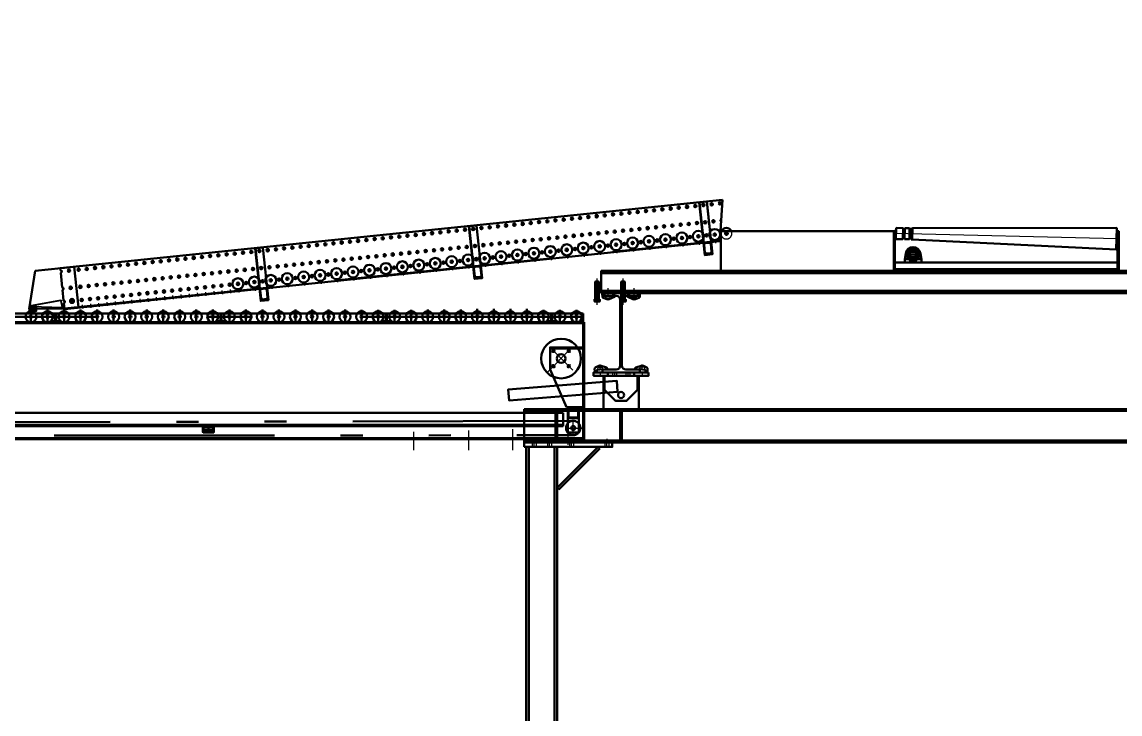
# Model space of a CAD drawing. Header units: millimetres. Extents: x 0 to 118800, y 79635 to 177025.
# Drawn here: x 63771 to 68753, y 83565 to 86704 of the extents above; entities that cross this region are included whole.
import ezdxf

# ---------------------------------------------------------------- set-up
doc = ezdxf.new("R2010")
doc.units = ezdxf.units.MM
doc.header["$LTSCALE"] = 200
for name, pattern in [('AM_DIN_F_W050', [6.25, 4.75, -1.5]), ('AM_DIN_F_W050x2', [3.125, 2.25, -0.875]), ('AM_DIN_G_W050', [13.75, 9.75, -1.5, 1, -1.5]), ('AM_DIN_G_W050x2', [6.875, 4.75, -0.875, 0.375, -0.875]), ('AM_ISO02W050x2', [3.75, 3, -0.75]), ('AM_ISO08W050x2', [9, 6, -0.75, 1.5, -0.75]), ('MITTELLINIE-KURZ', [11, 5, -2.5, 1, -2.5]), ('UMRISS-KURZ', [10.5, 5, -1.5, 0.5, -1.5, 0.5, -1.5])]:
    doc.linetypes.add(name, pattern=pattern)
for name, color, linetype, lineweight in [('AM_0', 7, 'Continuous', 50), ('AM_0N', 7, 'Continuous', 50), ('AM_3', 6, 'AM_DIN_F_W050', 25), ('AM_4N', 3, 'Continuous', 25), ('AM_7', 4, 'AM_DIN_G_W050', 25), ('AM_7N', 4, 'AM_DIN_G_W050', 25)]:
    doc.layers.add(name, color=color, linetype=linetype, lineweight=lineweight)

# ---------------------------------------------------------------- blocks, each defined once
blk = doc.blocks.new('TRA03 se')
at = {"color": 7, "linetype": 'Continuous'}
for p, q in [((5, 0), (5, 570)), ((5, 570), (4728, 570)), ((145, 565), (150, 565)), ((145, 538), (145, 565)), ((150, 565), (150, 538)), ((895, 565), (900, 565)), ((895, 538), (895, 565)), ((900, 565), (900, 538)), ((1645, 565), (1650, 565)), ((1645, 538), (1645, 565)), ((1650, 565), (1650, 538)), ((2395, 565), (2400, 565)), ((2395, 538), (2395, 565)), ((2400, 565), (2400, 538)), ((0, 530), (0, 0)), ((0, 530), (3348.3, 530)), ((5005, 526), (5, 526)), ((142, 535), (130, 535)), ((130, 535), (130, 530)), ((153, 535), (164.7, 535)), ((165, 535), (165, 530)), ((892, 535), (880, 535)), ((880, 535), (880, 530)), ((903, 535), (914.7, 535)), ((915, 535), (915, 530)), ((1630, 535), (1630, 530)), ((1642, 535), (1630, 535)), ((1653, 535), (1664.7, 535)), ((1665, 535), (1665, 530)), ((2392, 535), (2380, 535)), ((2380, 535), (2380, 530)), ((2403, 535), (2414.7, 535)), ((2415, 535), (2415, 530)), ((155, 415.1), (5, 415.1)), ((155, 410.1), (5, 410.1)), ((155, 415.1), (155, 315.1)), ((155, 315.1), (80.1, 145.1)), ((25, 95), (25, 145)), ((25, 145), (75, 145)), ((25, 35), (25, 145)), ((28, 142), (28, 98)), ((28, 142), (72, 142)), ((30, 145), (80, 145)), ((33, 142), (77, 142)), ((72, 142), (72, 98)), ((75, 95), (75, 145)), ((75, 35), (75, 145)), ((95, 119), (95, 59)), ((95, 119), (3585, 119)), ((25, 95), (75, 95)), ((28, 98), (72, 98)), ((95, 65), (3585, 65)), ((95, 59), (3585, 59)), ((1680, 55.8), (1680, 32.2)), ((1683.2, 54.2), (1683.2, 33.8)), ((1725.2, 55.8), (1684.8, 55.8)), ((1726.8, 33.8), (1726.8, 54.2)), ((1730, 32.2), (1730, 55.8)), ((0, 0), (5005, 0)), ((5, 4), (5001, 4)), ((30, 30), (70, 30)), ((65, 0), (65, 4)), ((1683.2, 29), (1726.8, 29)), ((1684.8, 32.2), (1725.2, 32.2)), ((1975, 0), (1975, 4)), ((2035, 0), (2035, 4))]:
    blk.add_line(p, q, dxfattribs=at)
at = {"color": 4, "linetype": 'MITTELLINIE-KURZ'}
for p, q in [((5, 555), (4714.5, 555)), ((35, 585.9), (35, 526)), ((110, 585.9), (110, 526)), ((147.5, 530), (147.5, 565)), ((185, 585.9), (185, 526)), ((260, 590.4), (260, 526)), ((335, 590.4), (335, 526)), ((410, 590.4), (410, 526)), ((485, 590.4), (485, 526)), ((560, 588), (560, 526)), ((635, 588), (635, 526)), ((710, 588), (710, 526)), ((785, 585.9), (785, 526)), ((860, 585.9), (860, 526)), ((897.5, 530), (897.5, 565)), ((935, 585.9), (935, 526)), ((1010, 585.9), (1010, 526)), ((1085, 588.3), (1085, 526)), ((1160, 588.3), (1160, 526)), ((1235, 588.3), (1235, 526)), ((1310, 588.3), (1310, 526)), ((1385, 587.3), (1385, 526)), ((1460, 587.3), (1460, 526)), ((1535, 587.3), (1535, 526)), ((1610, 587.3), (1610, 526)), ((1647.5, 530), (1647.5, 565)), ((1685, 587.3), (1685, 526)), ((1760, 587.5), (1760, 526)), ((1835, 587.5), (1835, 526)), ((1910, 587.5), (1910, 526)), ((1985, 587.5), (1985, 526)), ((2060, 587.5), (2060, 526)), ((2135, 587.5), (2135, 526)), ((2210, 587.5), (2210, 526)), ((2285, 587.5), (2285, 526)), ((2360, 587.5), (2360, 526)), ((2397.5, 530), (2397.5, 565)), ((2435, 587.5), (2435, 526)), ((2510, 588.6), (2510, 526)), ((1705, 29), (1705, 62.2)), ((1733.2, 44), (1676.8, 44))]:
    blk.add_line(p, q, dxfattribs=at)
at = {"color": 2, "linetype": 'UMRISS-KURZ'}
for p, q in [((50, 82.6), (4505, 72)), ((4505, 14), (50, 17.4))]:
    blk.add_line(p, q, dxfattribs=at)
at = {"color": 7, "linetype": 'Continuous'}
for centre, radius in [((35, 555), 25), ((35, 555), 5.5), ((110, 555), 25), ((110, 555), 5.5), ((185, 555), 25), ((185, 555), 5.5), ((260, 555), 25), ((260, 555), 5.5), ((335, 555), 25), ((335, 555), 5.5), ((410, 555), 25), ((410, 555), 5.5), ((485, 555), 25), ((485, 555), 5.5), ((560, 555), 25), ((560, 555), 5.5), ((635, 555), 25), ((635, 555), 5.5), ((710, 555), 25), ((710, 555), 5.5), ((785, 555), 25), ((785, 555), 5.5), ((860, 555), 25), ((860, 555), 5.5), ((935, 555), 25), ((935, 555), 5.5), ((1010, 555), 25), ((1010, 555), 5.5), ((1085, 555), 25), ((1085, 555), 5.5), ((1160, 555), 25), ((1160, 555), 5.5), ((1235, 555), 25), ((1235, 555), 5.5), ((1310, 555), 25), ((1310, 555), 5.5), ((1385, 555), 25), ((1385, 555), 5.5), ((1460, 555), 25), ((1460, 555), 5.5), ((1535, 555), 25), ((1535, 555), 5.5), ((1610, 555), 25), ((1610, 555), 5.5), ((1685, 555), 25), ((1685, 555), 5.5), ((1760, 555), 25), ((1760, 555), 5.5), ((1835, 555), 25), ((1835, 555), 5.5), ((1910, 555), 25), ((1910, 555), 5.5), ((1985, 555), 25), ((1985, 555), 5.5), ((2060, 555), 25), ((2060, 555), 5.5), ((2135, 555), 25), ((2135, 555), 5.5), ((2210, 555), 25), ((2210, 555), 5.5), ((2285, 555), 25), ((2285, 555), 5.5), ((2360, 555), 25), ((2360, 555), 5.5), ((2435, 555), 25), ((2435, 555), 5.5), ((2510, 555), 25), ((2510, 555), 5.5), ((105, 365.1), 20), ((50, 50), 9)]:
    blk.add_circle(centre, radius, dxfattribs=at)
at = {"linetype": 'Continuous'}
blk.add_circle((105, 365.1), 90, dxfattribs=at)
at = {"linetype": 'AM_DIN_G_W050x2'}
for centre in [(70.4, 399.7), (139.6, 399.7), (70.4, 330.4), (139.6, 330.4)]:
    blk.add_circle(centre, 4.5, dxfattribs=at)
at = {"color": 2, "linetype": 'UMRISS-KURZ'}
blk.add_circle((50, 50), 32.6, dxfattribs=at)
at = {"color": 7, "linetype": 'Continuous'}
for centre, radius, start, end in [((142, 538), 3, 270, 0), ((153, 538), 3, 180, 270), ((892, 538), 3, 270, 0), ((903, 538), 3, 180, 270), ((1642, 538), 3, 270, 0), ((1653, 538), 3, 180, 270), ((2392, 538), 3, 270, 0), ((2403, 538), 3, 180, 270), ((1683.2, 55.8), 3.2, 90, 180), ((1684.8, 54.2), 1.6, 90, 180), ((1725.2, 54.2), 1.6, 0, 90), ((1726.8, 55.8), 3.2, 0, 90), ((30, 35), 5, 180, 270), ((70, 35), 5, 270, 0), ((1683.2, 32.2), 3.2, 180, 270), ((1684.8, 33.8), 1.6, 180, 270), ((1725.2, 33.8), 1.6, 270, 0), ((1726.8, 32.2), 3.2, 270, 0)]:
    blk.add_arc(centre, radius, start, end, dxfattribs=at)
at = {"layer": 'AM_0'}
blk.add_line((5, 145.1), (80.1, 145.1), dxfattribs=at)
at = {"layer": 'AM_7', "linetype": 'AM_DIN_G_W050x2'}
for p, q in [((52, 312), (158, 418.1)), ((55.5, 414.6), (171.2, 298.8)), ((70.4, 399.7), (62.9, 407.1)), ((70.4, 399.7), (62.9, 392.3)), ((70.4, 399.7), (77.8, 407.1)), ((70.4, 399.7), (77.8, 392.3)), ((139.6, 399.7), (132.2, 407.1)), ((139.6, 399.7), (132.2, 392.3)), ((139.6, 399.7), (147.1, 407.1)), ((139.6, 399.7), (147.1, 392.3)), ((70.4, 330.4), (62.9, 337.8)), ((70.4, 330.4), (62.9, 323)), ((70.4, 330.4), (77.8, 337.8)), ((70.4, 330.4), (77.8, 323)), ((139.6, 330.4), (132.2, 337.8)), ((139.6, 330.4), (132.2, 323)), ((139.6, 330.4), (147.1, 337.8)), ((139.6, 330.4), (147.1, 323))]:
    blk.add_line(p, q, dxfattribs=at)
at = {"layer": 'AM_7', "linetype": 'AM_ISO08W050x2'}
for p, q in [((85, 50), (11.5, 50)), ((50, 17.4), (50, 82.6)), ((75, 18.9), (75, -26.9)), ((325, 44.4), (325, -50.1)), ((525, 39.5), (525, -50.1)), ((775, 32.3), (775, -50.1))]:
    blk.add_line(p, q, dxfattribs=at)
blk = doc.blocks.new('*U367')
at = {"layer": 'AM_0N'}
for p, q in [((66404.3, 85474.6), (66574.3, 85474.6)), ((66404.3, 85461.9), (66404.3, 85474.6)), ((66467.3, 85461.9), (66404.3, 85461.9)), ((66485.3, 85145.3), (66485.3, 85443.9)), ((66493.3, 85443.9), (66493.3, 85145.3)), ((66574.3, 85461.9), (66511.3, 85461.9)), ((66574.3, 85474.6), (66574.3, 85461.9)), ((66404.3, 85127.3), (66467.3, 85127.3)), ((66404.3, 85114.6), (66404.3, 85127.3)), ((66404.3, 85114.6), (66574.3, 85114.6)), ((66511.3, 85127.3), (66574.3, 85127.3)), ((66574.3, 85127.3), (66574.3, 85114.6))]:
    blk.add_line(p, q, dxfattribs=at)
for centre, start, end in [((66467.3, 85443.9), 0, 90), ((66511.3, 85443.9), 90, 180), ((66467.3, 85145.3), 270, 0), ((66511.3, 85145.3), 180, 270)]:
    blk.add_arc(centre, 18, start, end, dxfattribs=at)
blk = doc.blocks.new('mth klemme m16 sa')
at = {"layer": 'AM_0'}
for p, q in [((-5, 6.2), (-29, -2.3)), ((6.1, 5.7), (22, -1.4)), ((-26.7, -10.9), (-12.8, -8.6)), ((13.4, -12), (-11.3, -8.6)), ((17.1, -19.8), (15.9, -14.4)), ((25, -19), (25, -6))]:
    blk.add_line(p, q, dxfattribs=at)
for centre, radius, start, end in [((0, -8), 15, 65.8746, 109.2891), ((-27.5, -6.5), 4.5, 109.2891, 279.6247), ((-12, -13), 4.5, 80.672, 99.6247), ((13, -15), 3, 11.9335, 82), ((21, -19), 4, 191.9335, 0), ((20, -6), 5, 0, 65.8746)]:
    blk.add_arc(centre, radius, start, end, dxfattribs=at)
at = {"layer": 'AM_3', "linetype": 'AM_ISO02W050x2'}
for p, q in [((-9, 0), (-11, -8.6)), ((-9, 4.7), (-9, 0)), ((9, 0), (-9, 0)), ((9, 4.4), (9, 0)), ((9, 0), (13, -12))]:
    blk.add_line(p, q, dxfattribs=at)
at = {"layer": 'AM_7', "linetype": 'AM_DIN_G_W050x2'}
blk.add_line((0, -13.9), (0, 12), dxfattribs=at)
blk = doc.blocks.new('Halter TRF  schw Seite sonder')
at = {"layer": 'AM_0'}
for points in [[(-75, 10.9), (75, 10.9), (75, 75.5), (25, 125.5), (-25, 125.5), (-75, 75.5)], [(-125, -4.1), (125, -4.1), (125, 10.9), (-125, 10.9)]]:
    blk.add_lwpolyline(points, close=True, dxfattribs=at)
blk.add_circle((0, 98.5), 14, dxfattribs=at)
at = {"layer": 'AM_7', "linetype": 'AM_DIN_G_W050x2'}
for p, q in [((-94.9, -7.1), (-94.9, 13.9)), ((94.9, -7.1), (94.9, 13.9))]:
    blk.add_line(p, q, dxfattribs=at)
blk = doc.blocks.new('Fischgrätprofil 2175 VA')
at = {"layer": 'AM_0'}
for p, q in [((24.3, 186), (3044.2, 186)), ((24.3, 186), (55.2, 0)), ((3044.2, 186), (3044.2, 176.5)), ((3044.2, 165.5), (3044.2, 98.5)), ((3044.2, 87.5), (3044.2, 38.5)), ((55.2, 0), (3044.2, 0)), ((3044.2, 27.5), (3044.2, 0))]:
    blk.add_line(p, q, dxfattribs=at)
for centre in [(37.5, 171), (75, 171), (112.5, 171), (150, 171), (187.5, 171), (225, 171), (262.5, 171), (300, 171), (337.5, 171), (375, 171), (412.5, 171), (450, 171), (487.5, 171), (525, 171), (562.5, 171), (600, 171), (637.5, 171), (675, 171), (712.5, 171), (750, 171), (787.5, 171), (825, 171), (862.5, 171), (900, 171), (937.5, 171), (975, 171), (1012.5, 171), (1050, 171), (1087.5, 171), (1125, 171), (1162.5, 171), (1200, 171), (1237.5, 171), (1275, 171), (1312.5, 171), (1350, 171), (1387.5, 171), (1425, 171), (1462.5, 171), (1500, 171), (1537.5, 171), (1575, 171), (1612.5, 171), (1650, 171), (1687.5, 171), (1725, 171), (1762.5, 171), (1800, 171), (1837.5, 171), (1875, 171), (1912.5, 171), (1950, 171), (1987.5, 171), (2025, 171), (2062.5, 171), (2100, 171), (2137.5, 171), (2175, 171), (2212.5, 171), (2250, 171), (2287.5, 171), (2325, 171), (2362.5, 171), (2400, 171), (2437.5, 171), (2475, 171), (2512.5, 171), (2550, 171), (2587.5, 171), (2625, 171), (2662.5, 171), (2700, 171), (2737.5, 171), (2775, 171), (2812.5, 171), (2850, 171), (2887.5, 171), (2925, 171), (2962.5, 171), (3006.7, 171), (75, 93), (112.5, 93), (150, 93), (187.5, 93), (225, 93), (262.5, 93), (300, 93), (337.5, 93), (375, 93), (412.5, 93), (450, 93), (487.5, 93), (525, 93), (562.5, 93), (600, 93), (637.5, 93), (675, 93), (712.5, 93), (750, 93), (787.5, 93), (825, 93), (862.5, 93), (900, 93), (937.5, 93), (975, 93), (1012.5, 93), (1050, 93), (1087.5, 93), (1125, 93), (1162.5, 93), (1200, 93), (1237.5, 93), (1275, 93), (1312.5, 93), (1350, 93), (1387.5, 93), (1425, 93), (1462.5, 93), (1500, 93), (1537.5, 93), (1575, 93), (1612.5, 93), (1650, 93), (1687.5, 93), (1725, 93), (1762.5, 93), (1800, 93), (1837.5, 93), (1875, 93), (1912.5, 93), (1950, 93), (1987.5, 93), (2025, 93), (2062.5, 93), (2100, 93), (2137.5, 93), (2175, 93), (2212.5, 93), (2250, 93), (2287.5, 93), (2325, 93), (2362.5, 93), (2400, 93), (2437.5, 93), (2475, 93), (2512.5, 93), (2550, 93), (2587.5, 93), (2625, 93), (2662.5, 93), (2700, 93), (2737.5, 93), (2775, 93), (2812.5, 93), (2850, 93), (2887.5, 93), (2925, 93), (2962.5, 93), (3006.7, 93), (75, 33), (112.5, 33), (150, 33), (187.5, 33), (225, 33), (262.5, 33), (300, 33), (337.5, 33), (375, 33), (412.5, 33), (450, 33), (487.5, 33), (525, 33), (562.5, 33), (600, 33), (637.5, 33), (675, 33), (712.5, 33), (750, 33), (787.5, 33), (825, 33), (862.5, 33), (900, 33), (937.5, 33), (975, 33), (1012.5, 33), (1050, 33), (1087.5, 33), (1125, 33), (1162.5, 33), (1200, 33), (1237.5, 33), (1275, 33), (1312.5, 33), (1350, 33), (1387.5, 33), (1425, 33), (1462.5, 33), (1500, 33), (1537.5, 33), (1575, 33), (1612.5, 33), (1650, 33), (1687.5, 33), (1725, 33), (1762.5, 33), (1800, 33), (1837.5, 33), (1875, 33), (1912.5, 33), (1950, 33), (1987.5, 33), (2025, 33), (2062.5, 33), (2100, 33), (2137.5, 33), (2175, 33), (2212.5, 33), (2250, 33), (2287.5, 33), (2325, 33), (2362.5, 33), (2400, 33), (2437.5, 33), (2475, 33), (2512.5, 33), (2550, 33), (2587.5, 33), (2625, 33), (2662.5, 33), (2700, 33), (2737.5, 33), (2775, 33), (2812.5, 33), (2850, 33), (2887.5, 33), (2925, 33), (2962.5, 33), (3006.7, 33)]:
    blk.add_circle(centre, 5.5, dxfattribs=at)
for centre, start, end in [((3044.2, 171), 90, 270), ((37.5, 93), 303.1448, 75.706), ((3044.2, 93), 90, 270), ((3044.2, 33), 90, 270)]:
    blk.add_arc(centre, 5.5, start, end, dxfattribs=at)
at = {"layer": 'AM_3'}
blk.add_line((3044.2, 5), (54.4, 5), dxfattribs=at)
at = {"layer": 'AM_7', "linetype": 'AM_ISO08W050x2'}
for p, q in [((43.6, 171), (31.4, 171)), ((37.5, 177), (37.5, 164.9)), ((81.1, 171), (68.9, 171)), ((75, 177), (75, 164.9)), ((118.6, 171), (106.4, 171)), ((112.5, 177), (112.5, 164.9)), ((156.1, 171), (143.9, 171)), ((150, 177), (150, 164.9)), ((193.6, 171), (181.4, 171)), ((187.5, 177), (187.5, 164.9)), ((231.1, 171), (218.9, 171)), ((225, 177), (225, 164.9)), ((268.6, 171), (256.4, 171)), ((262.5, 177), (262.5, 164.9)), ((306.1, 171), (293.9, 171)), ((300, 177), (300, 164.9)), ((343.6, 171), (331.4, 171)), ((337.5, 177), (337.5, 164.9)), ((381.1, 171), (368.9, 171)), ((375, 177), (375, 164.9)), ((418.6, 171), (406.4, 171)), ((412.5, 177), (412.5, 164.9)), ((456.1, 171), (443.9, 171)), ((450, 177), (450, 164.9)), ((493.6, 171), (481.4, 171)), ((487.5, 177), (487.5, 164.9)), ((531.1, 171), (518.9, 171)), ((525, 177), (525, 164.9)), ((568.6, 171), (556.4, 171)), ((562.5, 177), (562.5, 164.9)), ((606.1, 171), (593.9, 171)), ((600, 177), (600, 164.9)), ((643.6, 171), (631.4, 171)), ((637.5, 177), (637.5, 164.9)), ((681.1, 171), (668.9, 171)), ((675, 177), (675, 164.9)), ((718.6, 171), (706.4, 171)), ((712.5, 177), (712.5, 164.9)), ((756.1, 171), (743.9, 171)), ((750, 177), (750, 164.9)), ((793.6, 171), (781.4, 171)), ((787.5, 177), (787.5, 164.9)), ((831.1, 171), (818.9, 171)), ((825, 177), (825, 164.9)), ((868.6, 171), (856.4, 171)), ((862.5, 177), (862.5, 164.9)), ((906.1, 171), (893.9, 171)), ((900, 177), (900, 164.9)), ((943.6, 171), (931.4, 171)), ((937.5, 177), (937.5, 164.9)), ((981.1, 171), (968.9, 171)), ((975, 177), (975, 164.9)), ((1018.6, 171), (1006.4, 171)), ((1012.5, 177), (1012.5, 164.9)), ((1056.1, 171), (1043.9, 171)), ((1050, 177), (1050, 164.9)), ((1093.6, 171), (1081.4, 171)), ((1087.5, 177), (1087.5, 164.9)), ((1131.1, 171), (1118.9, 171)), ((1125, 177), (1125, 164.9)), ((1168.6, 171), (1156.4, 171)), ((1162.5, 177), (1162.5, 164.9)), ((1206.1, 171), (1193.9, 171)), ((1200, 177), (1200, 164.9)), ((1243.6, 171), (1231.4, 171)), ((1237.5, 177), (1237.5, 164.9)), ((1281.1, 171), (1268.9, 171)), ((1275, 177), (1275, 164.9)), ((1318.6, 171), (1306.4, 171)), ((1312.5, 177), (1312.5, 164.9)), ((1356.1, 171), (1343.9, 171)), ((1350, 177), (1350, 164.9)), ((1393.6, 171), (1381.4, 171)), ((1387.5, 177), (1387.5, 164.9)), ((1431.1, 171), (1418.9, 171)), ((1425, 177), (1425, 164.9)), ((1468.6, 171), (1456.4, 171)), ((1462.5, 177), (1462.5, 164.9)), ((1506.1, 171), (1493.9, 171)), ((1500, 177), (1500, 164.9)), ((1543.6, 171), (1531.4, 171)), ((1537.5, 177), (1537.5, 164.9)), ((1581.1, 171), (1568.9, 171)), ((1575, 177), (1575, 164.9)), ((1618.6, 171), (1606.4, 171)), ((1612.5, 177), (1612.5, 164.9)), ((1656.1, 171), (1643.9, 171)), ((1650, 177), (1650, 164.9)), ((1693.6, 171), (1681.4, 171)), ((1687.5, 177), (1687.5, 164.9)), ((1731.1, 171), (1718.9, 171)), ((1725, 177), (1725, 164.9)), ((1768.6, 171), (1756.4, 171)), ((1762.5, 177), (1762.5, 164.9)), ((1806.1, 171), (1793.9, 171)), ((1800, 177), (1800, 164.9)), ((1843.6, 171), (1831.4, 171)), ((1837.5, 177), (1837.5, 164.9)), ((1881.1, 171), (1868.9, 171)), ((1875, 177), (1875, 164.9)), ((1918.6, 171), (1906.4, 171)), ((1912.5, 177), (1912.5, 164.9)), ((1956.1, 171), (1943.9, 171)), ((1950, 177), (1950, 164.9)), ((1993.6, 171), (1981.4, 171)), ((1987.5, 177), (1987.5, 164.9)), ((2031.1, 171), (2018.9, 171)), ((2025, 177), (2025, 164.9)), ((2068.6, 171), (2056.4, 171)), ((2062.5, 177), (2062.5, 164.9)), ((2106.1, 171), (2093.9, 171)), ((2100, 177), (2100, 164.9)), ((2143.6, 171), (2131.4, 171)), ((2137.5, 177), (2137.5, 164.9)), ((2181.1, 171), (2168.9, 171)), ((2175, 177), (2175, 164.9)), ((2218.6, 171), (2206.4, 171)), ((2212.5, 177), (2212.5, 164.9)), ((2256.1, 171), (2243.9, 171)), ((2250, 177), (2250, 164.9)), ((2293.6, 171), (2281.4, 171)), ((2287.5, 177), (2287.5, 164.9)), ((2331.1, 171), (2318.9, 171)), ((2325, 177), (2325, 164.9)), ((2368.6, 171), (2356.4, 171)), ((2362.5, 177), (2362.5, 164.9)), ((2406.1, 171), (2393.9, 171)), ((2400, 177), (2400, 164.9)), ((2443.6, 171), (2431.4, 171)), ((2437.5, 177), (2437.5, 164.9)), ((2481.1, 171), (2468.9, 171)), ((2475, 177), (2475, 164.9)), ((2518.6, 171), (2506.4, 171)), ((2512.5, 177), (2512.5, 164.9)), ((2556.1, 171), (2543.9, 171)), ((2550, 177), (2550, 164.9)), ((2593.6, 171), (2581.4, 171)), ((2587.5, 177), (2587.5, 164.9)), ((2631.1, 171), (2618.9, 171)), ((2625, 177), (2625, 164.9)), ((2668.6, 171), (2656.4, 171)), ((2662.5, 177), (2662.5, 164.9)), ((2706.1, 171), (2693.9, 171)), ((2700, 177), (2700, 164.9)), ((2743.6, 171), (2731.4, 171)), ((2737.5, 177), (2737.5, 164.9)), ((2781.1, 171), (2768.9, 171)), ((2775, 177), (2775, 164.9)), ((2818.6, 171), (2806.4, 171)), ((2812.5, 177), (2812.5, 164.9)), ((2856.1, 171), (2843.9, 171)), ((2850, 177), (2850, 164.9)), ((2893.6, 171), (2881.4, 171)), ((2887.5, 177), (2887.5, 164.9)), ((2931.1, 171), (2918.9, 171)), ((2925, 177), (2925, 164.9)), ((2968.6, 171), (2956.4, 171)), ((2962.5, 177), (2962.5, 164.9)), ((3012.7, 171), (3000.6, 171)), ((3006.7, 177), (3006.7, 164.9)), ((3044.2, 171), (3038.1, 171)), ((3044.2, 177), (3044.2, 164.9)), ((43.6, 93), (39.7, 93)), ((81.1, 93), (68.9, 93)), ((75, 99), (75, 86.9)), ((118.6, 93), (106.4, 93)), ((112.5, 99), (112.5, 86.9)), ((156.1, 93), (143.9, 93)), ((150, 99), (150, 86.9)), ((193.6, 93), (181.4, 93)), ((187.5, 99), (187.5, 86.9)), ((231.1, 93), (218.9, 93)), ((225, 99), (225, 86.9)), ((268.6, 93), (256.4, 93)), ((262.5, 99), (262.5, 86.9)), ((306.1, 93), (293.9, 93)), ((300, 99), (300, 86.9)), ((343.6, 93), (331.4, 93)), ((337.5, 99), (337.5, 86.9)), ((381.1, 93), (368.9, 93)), ((375, 99), (375, 86.9)), ((418.6, 93), (406.4, 93)), ((412.5, 99), (412.5, 86.9)), ((456.1, 93), (443.9, 93)), ((450, 99), (450, 86.9)), ((493.6, 93), (481.4, 93)), ((487.5, 99), (487.5, 86.9)), ((531.1, 93), (518.9, 93)), ((525, 99), (525, 86.9)), ((568.6, 93), (556.4, 93)), ((562.5, 99), (562.5, 86.9)), ((606.1, 93), (593.9, 93)), ((600, 99), (600, 86.9)), ((643.6, 93), (631.4, 93)), ((637.5, 99), (637.5, 86.9)), ((681.1, 93), (668.9, 93)), ((675, 99), (675, 86.9)), ((718.6, 93), (706.4, 93)), ((712.5, 99), (712.5, 86.9)), ((756.1, 93), (743.9, 93)), ((750, 99), (750, 86.9)), ((793.6, 93), (781.4, 93)), ((787.5, 99), (787.5, 86.9)), ((831.1, 93), (818.9, 93)), ((825, 99), (825, 86.9)), ((868.6, 93), (856.4, 93)), ((862.5, 99), (862.5, 86.9)), ((906.1, 93), (893.9, 93)), ((900, 99), (900, 86.9)), ((943.6, 93), (931.4, 93)), ((937.5, 99), (937.5, 86.9)), ((981.1, 93), (968.9, 93)), ((975, 99), (975, 86.9)), ((1018.6, 93), (1006.4, 93)), ((1012.5, 99), (1012.5, 86.9)), ((1056.1, 93), (1043.9, 93)), ((1050, 99), (1050, 86.9)), ((1093.6, 93), (1081.4, 93)), ((1087.5, 99), (1087.5, 86.9)), ((1131.1, 93), (1118.9, 93)), ((1125, 99), (1125, 86.9)), ((1168.6, 93), (1156.4, 93)), ((1162.5, 99), (1162.5, 86.9)), ((1206.1, 93), (1193.9, 93)), ((1200, 99), (1200, 86.9)), ((1243.6, 93), (1231.4, 93)), ((1237.5, 99), (1237.5, 86.9)), ((1281.1, 93), (1268.9, 93)), ((1275, 99), (1275, 86.9)), ((1318.6, 93), (1306.4, 93)), ((1312.5, 99), (1312.5, 86.9)), ((1356.1, 93), (1343.9, 93)), ((1350, 99), (1350, 86.9)), ((1393.6, 93), (1381.4, 93)), ((1387.5, 99), (1387.5, 86.9)), ((1431.1, 93), (1418.9, 93)), ((1425, 99), (1425, 86.9)), ((1468.6, 93), (1456.4, 93)), ((1462.5, 99), (1462.5, 86.9)), ((1506.1, 93), (1493.9, 93)), ((1500, 99), (1500, 86.9)), ((1543.6, 93), (1531.4, 93)), ((1537.5, 99), (1537.5, 86.9)), ((1581.1, 93), (1568.9, 93)), ((1575, 99), (1575, 86.9)), ((1618.6, 93), (1606.4, 93)), ((1612.5, 99), (1612.5, 86.9)), ((1656.1, 93), (1643.9, 93)), ((1650, 99), (1650, 86.9)), ((1693.6, 93), (1681.4, 93)), ((1687.5, 99), (1687.5, 86.9)), ((1731.1, 93), (1718.9, 93)), ((1725, 99), (1725, 86.9)), ((1768.6, 93), (1756.4, 93)), ((1762.5, 99), (1762.5, 86.9)), ((1806.1, 93), (1793.9, 93)), ((1800, 99), (1800, 86.9)), ((1843.6, 93), (1831.4, 93)), ((1837.5, 99), (1837.5, 86.9)), ((1881.1, 93), (1868.9, 93)), ((1875, 99), (1875, 86.9)), ((1918.6, 93), (1906.4, 93)), ((1912.5, 99), (1912.5, 86.9)), ((1956.1, 93), (1943.9, 93)), ((1950, 99), (1950, 86.9)), ((1993.6, 93), (1981.4, 93)), ((1987.5, 99), (1987.5, 86.9)), ((2031.1, 93), (2018.9, 93)), ((2025, 99), (2025, 86.9)), ((2068.6, 93), (2056.4, 93)), ((2062.5, 99), (2062.5, 86.9)), ((2106.1, 93), (2093.9, 93)), ((2100, 99), (2100, 86.9)), ((2143.6, 93), (2131.4, 93)), ((2137.5, 99), (2137.5, 86.9)), ((2181.1, 93), (2168.9, 93)), ((2175, 99), (2175, 86.9)), ((2218.6, 93), (2206.4, 93)), ((2212.5, 99), (2212.5, 86.9)), ((2256.1, 93), (2243.9, 93)), ((2250, 99), (2250, 86.9)), ((2293.6, 93), (2281.4, 93)), ((2287.5, 99), (2287.5, 86.9)), ((2331.1, 93), (2318.9, 93)), ((2325, 99), (2325, 86.9)), ((2368.6, 93), (2356.4, 93)), ((2362.5, 99), (2362.5, 86.9)), ((2406.1, 93), (2393.9, 93)), ((2400, 99), (2400, 86.9)), ((2443.6, 93), (2431.4, 93)), ((2437.5, 99), (2437.5, 86.9)), ((2481.1, 93), (2468.9, 93)), ((2475, 99), (2475, 86.9)), ((2518.6, 93), (2506.4, 93)), ((2512.5, 99), (2512.5, 86.9)), ((2556.1, 93), (2543.9, 93)), ((2550, 99), (2550, 86.9)), ((2593.6, 93), (2581.4, 93)), ((2587.5, 99), (2587.5, 86.9)), ((2631.1, 93), (2618.9, 93)), ((2625, 99), (2625, 86.9)), ((2668.6, 93), (2656.4, 93)), ((2662.5, 99), (2662.5, 86.9)), ((2706.1, 93), (2693.9, 93)), ((2700, 99), (2700, 86.9)), ((2743.6, 93), (2731.4, 93)), ((2737.5, 99), (2737.5, 86.9)), ((2781.1, 93), (2768.9, 93)), ((2775, 99), (2775, 86.9)), ((2818.6, 93), (2806.4, 93)), ((2812.5, 99), (2812.5, 86.9)), ((2856.1, 93), (2843.9, 93)), ((2850, 99), (2850, 86.9)), ((2893.6, 93), (2881.4, 93)), ((2887.5, 99), (2887.5, 86.9)), ((2931.1, 93), (2918.9, 93)), ((2925, 99), (2925, 86.9)), ((2968.6, 93), (2956.4, 93)), ((2962.5, 99), (2962.5, 86.9)), ((3012.7, 93), (3000.6, 93)), ((3006.7, 99), (3006.7, 86.9)), ((3044.2, 93), (3038.1, 93)), ((3044.2, 99), (3044.2, 86.9)), ((81.1, 33), (68.9, 33)), ((75, 39), (75, 26.9)), ((75, 11), (75, -6)), ((118.6, 33), (106.4, 33)), ((112.5, 39), (112.5, 26.9)), ((156.1, 33), (143.9, 33)), ((150, 39), (150, 26.9)), ((150, 11), (150, -6)), ((193.6, 33), (181.4, 33)), ((187.5, 39), (187.5, 26.9)), ((231.1, 33), (218.9, 33)), ((225, 39), (225, 26.9)), ((225, 11), (225, -6)), ((268.6, 33), (256.4, 33)), ((262.5, 39), (262.5, 26.9)), ((306.1, 33), (293.9, 33)), ((300, 39), (300, 26.9)), ((300, 11), (300, -6)), ((343.6, 33), (331.4, 33)), ((337.5, 39), (337.5, 26.9)), ((381.1, 33), (368.9, 33)), ((375, 39), (375, 26.9)), ((375, 11), (375, -6)), ((418.6, 33), (406.4, 33)), ((412.5, 39), (412.5, 26.9)), ((456.1, 33), (443.9, 33)), ((450, 39), (450, 26.9)), ((450, 11), (450, -6)), ((493.6, 33), (481.4, 33)), ((487.5, 39), (487.5, 26.9)), ((531.1, 33), (518.9, 33)), ((525, 39), (525, 26.9)), ((525, 11), (525, -6)), ((568.6, 33), (556.4, 33)), ((562.5, 39), (562.5, 26.9)), ((606.1, 33), (593.9, 33)), ((600, 39), (600, 26.9)), ((600, 11), (600, -6)), ((643.6, 33), (631.4, 33)), ((637.5, 39), (637.5, 26.9)), ((681.1, 33), (668.9, 33)), ((675, 39), (675, 26.9)), ((675, 11), (675, -6)), ((718.6, 33), (706.4, 33)), ((712.5, 39), (712.5, 26.9)), ((756.1, 33), (743.9, 33)), ((750, 39), (750, 26.9)), ((750, 11), (750, -6)), ((793.6, 33), (781.4, 33)), ((787.5, 39), (787.5, 26.9)), ((831.1, 33), (818.9, 33)), ((825, 39), (825, 26.9)), ((825, 11), (825, -6)), ((868.6, 33), (856.4, 33)), ((862.5, 39), (862.5, 26.9)), ((906.1, 33), (893.9, 33)), ((900, 39), (900, 26.9)), ((900, 11), (900, -6)), ((943.6, 33), (931.4, 33)), ((937.5, 39), (937.5, 26.9)), ((981.1, 33), (968.9, 33)), ((975, 39), (975, 26.9)), ((975, 11), (975, -6)), ((1018.6, 33), (1006.4, 33)), ((1012.5, 39), (1012.5, 26.9)), ((1056.1, 33), (1043.9, 33)), ((1050, 39), (1050, 26.9)), ((1050, 11), (1050, -6)), ((1093.6, 33), (1081.4, 33)), ((1087.5, 39), (1087.5, 26.9)), ((1131.1, 33), (1118.9, 33)), ((1125, 39), (1125, 26.9)), ((1125, 11), (1125, -6)), ((1168.6, 33), (1156.4, 33)), ((1162.5, 39), (1162.5, 26.9)), ((1206.1, 33), (1193.9, 33)), ((1200, 39), (1200, 26.9)), ((1200, 11), (1200, -6)), ((1243.6, 33), (1231.4, 33)), ((1237.5, 39), (1237.5, 26.9)), ((1281.1, 33), (1268.9, 33)), ((1275, 39), (1275, 26.9)), ((1275, 11), (1275, -6)), ((1318.6, 33), (1306.4, 33)), ((1312.5, 39), (1312.5, 26.9)), ((1356.1, 33), (1343.9, 33)), ((1350, 39), (1350, 26.9)), ((1350, 11), (1350, -6)), ((1393.6, 33), (1381.4, 33)), ((1387.5, 39), (1387.5, 26.9)), ((1431.1, 33), (1418.9, 33)), ((1425, 39), (1425, 26.9)), ((1425, 11), (1425, -6)), ((1468.6, 33), (1456.4, 33)), ((1462.5, 39), (1462.5, 26.9)), ((1506.1, 33), (1493.9, 33)), ((1500, 39), (1500, 26.9)), ((1500, 11), (1500, -6)), ((1543.6, 33), (1531.4, 33)), ((1537.5, 39), (1537.5, 26.9)), ((1581.1, 33), (1568.9, 33)), ((1575, 39), (1575, 26.9)), ((1575, 11), (1575, -6)), ((1618.6, 33), (1606.4, 33)), ((1612.5, 39), (1612.5, 26.9)), ((1656.1, 33), (1643.9, 33)), ((1650, 39), (1650, 26.9)), ((1650, 11), (1650, -6)), ((1693.6, 33), (1681.4, 33)), ((1687.5, 39), (1687.5, 26.9)), ((1731.1, 33), (1718.9, 33)), ((1725, 39), (1725, 26.9)), ((1725, 11), (1725, -6)), ((1768.6, 33), (1756.4, 33)), ((1762.5, 39), (1762.5, 26.9)), ((1806.1, 33), (1793.9, 33)), ((1800, 39), (1800, 26.9)), ((1800, 11), (1800, -6)), ((1843.6, 33), (1831.4, 33)), ((1837.5, 39), (1837.5, 26.9)), ((1881.1, 33), (1868.9, 33)), ((1875, 39), (1875, 26.9)), ((1875, 11), (1875, -6)), ((1918.6, 33), (1906.4, 33)), ((1912.5, 39), (1912.5, 26.9)), ((1956.1, 33), (1943.9, 33)), ((1950, 39), (1950, 26.9)), ((1950, 11), (1950, -6)), ((1993.6, 33), (1981.4, 33)), ((1987.5, 39), (1987.5, 26.9)), ((2031.1, 33), (2018.9, 33)), ((2025, 39), (2025, 26.9)), ((2025, 11), (2025, -6)), ((2068.6, 33), (2056.4, 33)), ((2062.5, 39), (2062.5, 26.9)), ((2106.1, 33), (2093.9, 33)), ((2100, 39), (2100, 26.9)), ((2100, 11), (2100, -6)), ((2143.6, 33), (2131.4, 33)), ((2137.5, 39), (2137.5, 26.9)), ((2181.1, 33), (2168.9, 33)), ((2175, 39), (2175, 26.9)), ((2175, 11), (2175, -6)), ((2218.6, 33), (2206.4, 33)), ((2212.5, 39), (2212.5, 26.9)), ((2256.1, 33), (2243.9, 33)), ((2250, 39), (2250, 26.9)), ((2250, 11), (2250, -6)), ((2293.6, 33), (2281.4, 33)), ((2287.5, 39), (2287.5, 26.9)), ((2287.5, 11), (2287.5, -6)), ((2331.1, 33), (2318.9, 33)), ((2325, 39), (2325, 26.9)), ((2325, 11), (2325, -6)), ((2368.6, 33), (2356.4, 33)), ((2362.5, 39), (2362.5, 26.9)), ((2362.5, 11), (2362.5, -6)), ((2406.1, 33), (2393.9, 33)), ((2400, 39), (2400, 26.9)), ((2400, 11), (2400, -6)), ((2443.6, 33), (2431.4, 33)), ((2437.5, 39), (2437.5, 26.9)), ((2437.5, 11), (2437.5, -6)), ((2481.1, 33), (2468.9, 33)), ((2475, 39), (2475, 26.9)), ((2475, 11), (2475, -6)), ((2518.6, 33), (2506.4, 33)), ((2512.5, 39), (2512.5, 26.9)), ((2512.5, 11), (2512.5, -6)), ((2556.1, 33), (2543.9, 33)), ((2550, 39), (2550, 26.9)), ((2550, 11), (2550, -6)), ((2593.6, 33), (2581.4, 33)), ((2587.5, 39), (2587.5, 26.9)), ((2587.5, 11), (2587.5, -6)), ((2631.1, 33), (2618.9, 33)), ((2625, 39), (2625, 26.9)), ((2625, 11), (2625, -6)), ((2668.6, 33), (2656.4, 33)), ((2662.5, 39), (2662.5, 26.9)), ((2662.5, 11), (2662.5, -6)), ((2706.1, 33), (2693.9, 33)), ((2700, 39), (2700, 26.9)), ((2700, 11), (2700, -6)), ((2743.6, 33), (2731.4, 33)), ((2737.5, 39), (2737.5, 26.9)), ((2737.5, 11), (2737.5, -6)), ((2781.1, 33), (2768.9, 33)), ((2775, 39), (2775, 26.9)), ((2775, 11), (2775, -6)), ((2818.6, 33), (2806.4, 33)), ((2812.5, 39), (2812.5, 26.9)), ((2812.5, 11), (2812.5, -6)), ((2856.1, 33), (2843.9, 33)), ((2850, 39), (2850, 26.9)), ((2850, 11), (2850, -6)), ((2893.6, 33), (2881.4, 33)), ((2887.5, 39), (2887.5, 26.9)), ((2887.5, 11), (2887.5, -6)), ((2931.1, 33), (2918.9, 33)), ((2925, 39), (2925, 26.9)), ((2925, 11), (2925, -6)), ((2968.6, 33), (2956.4, 33)), ((2962.5, 39), (2962.5, 26.9)), ((2962.5, 11), (2962.5, -6)), ((3012.7, 33), (3000.6, 33)), ((3006.7, 39), (3006.7, 26.9)), ((3044.2, 33), (3038.1, 33)), ((3044.2, 39), (3044.2, 26.9)), ((3044.2, 11), (3044.2, -6))]:
    blk.add_line(p, q, dxfattribs=at)
blk = doc.blocks.new('Blechauslauf seite')
at = {"layer": 'AM_0'}
for points in [[(-23.7, -18.4), (146.3, -87.5), (169.7, -30.9), (215.8, 124.6), (43.3, 146.6)], [(205.9, 125.9), (225.1, 120.2), (216.6, 91.4), (197.4, 97.1)]]:
    blk.add_lwpolyline(points, close=True, dxfattribs=at)
for centre, radius in [((0, 0), 5.5), ((72.3, -29.3), 5.5), ((127.9, -51.9), 9)]:
    blk.add_circle(centre, radius, dxfattribs=at)
at = {"layer": 'AM_3'}
for p, q in [((138.4, -0.9), (202.5, 126.9)), ((141.1, -2.3), (205.2, 125.6)), ((166.1, -19.3), (140.2, -6.3)), ((167.4, -16.6), (141.5, -3.6)), ((163.4, -16.4), (164.5, -13.6))]:
    blk.add_line(p, q, dxfattribs=at)
blk.add_lwpolyline([(170.3, -17.3), (204.8, 118.3), (201.9, 119.1), (167.4, -16.6)], close=True, dxfattribs=at)
for radius in [4, 1]:
    blk.add_arc((142, -2.7), radius, 153.3645, 243.3645, dxfattribs=at)
blk = doc.blocks.new('Bügel II seite')
at = {"layer": 'AM_0'}
blk.add_lwpolyline([(-185.6, 8.4), (52, -25), (56.9, 9.7), (-180.8, 43.1)], close=True, dxfattribs=at)
for centre in [(-169.3, 23.8), (-92.1, 12.9), (-32.7, 4.5)]:
    blk.add_circle(centre, 5.5, dxfattribs=at)
at = {"layer": 'AM_3'}
for p, q in [((-185.2, 11.4), (52.4, -22)), ((-181.2, 40.1), (56.5, 6.7))]:
    blk.add_line(p, q, dxfattribs=at)
for points in [[(4.8, -15.8), (40.5, -20.8, 0.414214), (48.4, -14.9), (50.6, 1, 0.414214), (44.7, 8.9), (9, 13.9, 0.414214), (1.1, 7.9), (-1.1, -7.9, 0.414214)], [(5.3, -12.9), (40.9, -17.9, 0.414214), (45.4, -14.5), (47.7, 1.4, 0.414214), (44.3, 5.9), (8.6, 10.9, 0.414214), (4.1, 7.5), (1.9, -8.3, 0.414214)]]:
    blk.add_lwpolyline(points, format="xyb", close=True, dxfattribs=at)
blk = doc.blocks.new('Untere Rutsche')
at = {"layer": 'AM_0'}
for centre in [(745.7, -124.3), (815.2, -152.4), (884.8, -180.5), (954.3, -208.6), (1023.8, -236.7), (1093.4, -264.8), (1162.9, -292.9), (1232.4, -321), (1302, -349.1), (1371.5, -377.3), (1441, -405.4), (1510.6, -433.5), (1580.1, -461.6), (1649.6, -489.7), (1719.2, -517.8), (1788.7, -545.9), (1858.2, -574), (1927.8, -602.1), (1997.3, -630.2), (2066.8, -658.4), (2136.4, -686.5), (2205.9, -714.6), (2275.4, -742.7), (2345, -770.8), (2414.5, -798.9), (2484, -827), (2553.6, -855.1), (2623.1, -883.2), (2692.6, -911.3), (2762.2, -939.4)]:
    blk.add_circle(centre, 25, dxfattribs=at)
for name, p, rotation in [('Fischgrätprofil 2175 VA', (663.8, -126.8), 337.9883600762545), ('Bügel II seite', (768.2, -169), 255.8800736886331), ('Bügel II seite', (1741.6, -562.5), 255.8800736886331), ('Bügel II seite', (2645.5, -927.9), 255.8800736886331), ('Blechauslauf seite', (3515.4, -1095.1), 270.0901395744491)]:
    blk.add_blockref(name, p, dxfattribs=dict(at, rotation=rotation))
blk = doc.blocks.new('rk 1000 90° sa')
blk.add_circle((-1270.7, -24.9), 5.5)
blk.add_arc((-1270.7, -24.9), 25, 23.5782, 156.4218)
at = {"layer": 'AM_0'}
for p, q in [((-500.1, 0), (-501.3, -50)), ((-469.1, -0.7), (-500.1, 0)), ((-1295.7, -14.9), (-1295.7, -194.9)), ((-510.7, -14.9), (-1295.7, -14.9)), ((-508.7, -14.9), (-505.7, -14.9)), ((-505.6, -19.9), (-505.8, -29.8)), ((-505.8, -29.8), (-505.3, -29.9)), ((-505.7, -51.2), (-505.7, -14.9)), ((-505.1, -19.9), (-505.6, -19.9)), ((-505.1, -19.9), (-505.3, -29.9)), ((-505.3, -29.9), (-505.1, -19.9)), ((-505.3, -29.9), (-501.2, -45)), ((-500.3, -5), (-505.1, -19.9)), ((-501.2, -45), (-500.3, -5)), ((-470.3, -50.7), (-469.1, -0.7)), ((-461.1, -0.9), (-462.3, -50.9)), ((-439.2, -1.4), (-461.1, -0.9)), ((-440.3, -51.4), (-439.2, -1.4)), ((-431.2, -1.6), (-432.3, -51.6)), ((-431.2, -1.6), (-426.2, -1.7)), ((-427.4, -52.9), (-426.1, -0.5)), ((500.1, 0), (-426.1, -0.5)), ((497.9, -96.8), (500.1, 0)), ((504.3, -51.2), (504.3, -14.9)), ((507.3, -14.9), (504.3, -14.9)), ((-470.3, -50.7), (-501.3, -50)), ((-440.3, -51.4), (-462.3, -50.9)), ((-432.3, -51.6), (-427.3, -51.7)), ((-427.3, -51.7), (497.9, -96.8)), ((-461.2, -141.9), (-456.8, -114.9)), ((-461.2, -141.9), (-461.2, -156.9)), ((-444.5, -141.9), (-461.2, -141.9)), ((-436.2, -156.9), (-436.2, -147.6)), ((-411.2, -147.6), (-411.2, -156.9)), ((-386.2, -141.9), (-402.9, -141.9)), ((-386.2, -141.9), (-390.7, -114.9)), ((-386.2, -156.9), (-386.2, -141.9)), ((-1295.7, -194.9), (-505.7, -194.9)), ((-505.7, -156.9), (-505.7, -186.9)), ((504.3, -156.9), (-505.7, -156.9)), ((-423.2, -186.9), (-505.7, -186.9)), ((-505.7, -186.9), (504.3, -186.9)), ((-461.2, -156.9), (-436.2, -156.9)), ((-434.2, -154), (-413.2, -154)), ((-411.2, -156.9), (-386.2, -156.9)), ((421.8, -186.9), (504.3, -186.9)), ((504.3, -186.9), (504.3, -156.9))]:
    blk.add_line(p, q, dxfattribs=at)
for points in [[(-510.7, -14.9), (-505.7, -14.9), (-505.7, -194.9), (-510.7, -194.9)], [(503.4, -53.5), (498.5, -68.4), (499.5, -28.4), (503.6, -43.5)], [(503.9, -53.5), (503.4, -53.5), (503.6, -43.5), (504.1, -43.5)], [(504.3, -14.9), (509.3, -14.9), (509.3, -194.9), (504.3, -194.9)]]:
    blk.add_lwpolyline(points, close=True, dxfattribs=at)
for radius in [29.9, 25.2, 24, 17.5, 12.5]:
    blk.add_circle((-423.7, -120.4), radius, dxfattribs=at)
for centre, radius, start, end in [((-466.3, -50.8), 4, 358.6567, 178.6567), ((-465.1, -0.8), 4, 178.6567, 358.6567), ((-436.3, -51.5), 4, 358.6567, 178.6567), ((-435.2, -1.5), 4, 178.6567, 358.6567), ((-423.7, -120.4), 33.5, 9.3684, 170.6317), ((-434.2, -156), 2, 90, 180), ((-413.2, -156), 2, 0, 90)]:
    blk.add_arc(centre, radius, start, end, dxfattribs=at)
at = {"layer": 'AM_3'}
for p, q in [((-511.7, -29.9), (-502.7, -29.9)), ((504.3, -158.9), (-505.7, -158.9)), ((-505.7, -184.9), (504.3, -184.9))]:
    blk.add_line(p, q, dxfattribs=at)
blk.add_arc((-1270.7, -24.9), 25, 156.4218, 23.5782, dxfattribs=at)
at = {"layer": 'AM_7', "linetype": 'AM_ISO08W050x2'}
for q in [(-1281.2, -24.9), (-1270.7, -14.4), (-1260.2, -24.9), (-1270.7, -35.4)]:
    blk.add_line((-1270.7, -24.9), q, dxfattribs=at)
at = {"layer": 'AM_7'}
for p, q in [((504, -48.5), (-511.7, -24.7)), ((510.3, -29.9), (501.3, -29.9)), ((-423.7, -156.9), (-423.7, -86.9)), ((-461.2, -120.4), (-386.2, -120.4))]:
    blk.add_line(p, q, dxfattribs=at)
blk = doc.blocks.new('*U369')
at = {"layer": 'AM_0N'}
for p, q in [((66049.3, 84948.6), (66049.3, 84796.6)), ((71265.3, 84948.6), (66049.3, 84948.6)), ((71265.3, 84939.6), (66049.3, 84939.6)), ((71265.3, 84805.6), (66049.3, 84805.6)), ((66049.3, 84796.6), (71265.3, 84796.6))]:
    blk.add_line(p, q, dxfattribs=at)
blk = doc.blocks.new('*U370')
at = {"layer": 'AM_3', "linetype": 'AM_DIN_F_W050x2'}
for p, q in [((66155.3, 84796.6), (66155.3, 84809.6)), ((66173.3, 84796.6), (66173.3, 84809.6))]:
    blk.add_line(p, q, dxfattribs=at)
at = {"layer": 'AM_7', "linetype": 'AM_DIN_G_W050x2'}
blk.add_line((66164.3, 84812.6), (66164.3, 84793.6), dxfattribs=at)
blk = doc.blocks.new('*U371')
at = {"layer": 'AM_3', "linetype": 'AM_DIN_F_W050x2'}
for p, q in [((66255.3, 84796.6), (66255.3, 84809.6)), ((66273.3, 84796.6), (66273.3, 84809.6))]:
    blk.add_line(p, q, dxfattribs=at)
at = {"layer": 'AM_7', "linetype": 'AM_DIN_G_W050x2'}
blk.add_line((66264.3, 84812.6), (66264.3, 84793.6), dxfattribs=at)
blk = doc.blocks.new('*U372')
at = {"layer": 'AM_3', "linetype": 'AM_DIN_F_W050x2'}
for p, q in [((66085.3, 84796.6), (66085.3, 84809.6)), ((66103.3, 84796.6), (66103.3, 84809.6))]:
    blk.add_line(p, q, dxfattribs=at)
at = {"layer": 'AM_7', "linetype": 'AM_DIN_G_W050x2'}
blk.add_line((66094.3, 84812.6), (66094.3, 84793.6), dxfattribs=at)
blk = doc.blocks.new('*U373')
at = {"layer": 'AM_3', "linetype": 'AM_DIN_F_W050x2'}
for p, q in [((66415.3, 84796.6), (66415.3, 84809.6)), ((66433.3, 84796.6), (66433.3, 84809.6))]:
    blk.add_line(p, q, dxfattribs=at)
at = {"layer": 'AM_7', "linetype": 'AM_DIN_G_W050x2'}
blk.add_line((66424.3, 84812.6), (66424.3, 84793.6), dxfattribs=at)
blk = doc.blocks.new('IPB100 sa')
at = {"layer": 'AM_0N'}
for points in [[(146236.3, 52638.2), (146236.3, 52538.2), (142845.3, 52538.2), (142845.3, 52638.2), (146236.3, 52638.2)], [(142845.3, 52628.2), (146236.3, 52628.2), (146236.3, 52548.2), (142845.3, 52548.2)]]:
    blk.add_lwpolyline(points, close=True, dxfattribs=at)
at = {"layer": 'AM_7', "linetype": 'AM_DIN_G_W050x2'}
for p, q in [((142876.3, 52526.5), (142876.3, 52559.6)), ((142994.3, 52526.5), (142994.3, 52559.6)), ((145998.3, 52526.5), (145998.3, 52559.6)), ((146116.3, 52528.2), (146116.3, 52561.3))]:
    blk.add_line(p, q, dxfattribs=at)
blk = doc.blocks.new('*U374')
at = {"layer": 'AM_0N'}
for p, q in [((66490.3, 85524.9), (66491.6, 85526.1)), ((66490.3, 85452.1), (66490.3, 85524.9)), ((66506.3, 85524.9), (66490.3, 85524.9)), ((66505.1, 85526.1), (66491.6, 85526.1)), ((66505.1, 85526.1), (66506.3, 85524.9)), ((66506.3, 85452.1), (66506.3, 85524.9)), ((66486.3, 85445.3), (66486.3, 85436.1)), ((66487.1, 85445.3), (66486.3, 85445.3)), ((66510.3, 85436.1), (66486.3, 85436.1)), ((66487.1, 85445.3), (66487.1, 85446.1)), ((66487.1, 85446.1), (66490.3, 85446.1)), ((66509.6, 85445.3), (66487.1, 85445.3)), ((66506.3, 85452.1), (66490.3, 85452.1)), ((66490.3, 85452.1), (66490.3, 85450.9)), ((66490.3, 85446.1), (66490.3, 85450.9)), ((66490.3, 85446.1), (66506.3, 85446.1)), ((66498.3, 85437.2), (66498.3, 85445.3)), ((66506.3, 85452.1), (66506.3, 85450.9)), ((66506.3, 85446.1), (66506.3, 85450.9)), ((66506.3, 85446.1), (66509.6, 85446.1)), ((66509.6, 85445.3), (66509.6, 85446.1)), ((66510.3, 85445.3), (66509.6, 85445.3)), ((66510.3, 85445.3), (66510.3, 85436.1))]:
    blk.add_line(p, q, dxfattribs=at)
for centre in [(66492.3, 85453.4), (66504.3, 85453.4)]:
    blk.add_arc(centre, 17.3, 249.7054, 290.2946, dxfattribs=at)
at = {"layer": 'AM_4N'}
for p, q in [((66491.6, 85452.1), (66491.6, 85526.1)), ((66505.1, 85452.1), (66505.1, 85526.1)), ((66491.6, 85452.1), (66490.3, 85450.9)), ((66505.1, 85452.1), (66506.3, 85450.9))]:
    blk.add_line(p, q, dxfattribs=at)
at = {"layer": 'AM_7N', "linetype": 'AM_DIN_G_W050x2'}
blk.add_line((66498.3, 85421.1), (66498.3, 85541.1), dxfattribs=at)
blk = doc.blocks.new('A$C6D5C2093')
at = {"layer": 'AM_0'}
for p, q in [((27, 29.2), (3, 20.7)), ((5.2, 12.1), (19.2, 14.4)), ((45.4, 11), (20.7, 14.4)), ((38.1, 28.7), (54, 21.6)), ((49.1, 3.2), (47.9, 8.6)), ((57, 4), (57, 17))]:
    blk.add_line(p, q, dxfattribs=at)
for centre, radius, start, end in [((4.5, 16.5), 4.5, 109.2891, 279.6247), ((20, 10), 4.5, 80.672, 99.6247), ((32, 15), 15, 65.8746, 109.2891), ((45, 8), 3, 11.9335, 82), ((53, 4), 4, 191.9335, 0), ((52, 17), 5, 0, 65.8746)]:
    blk.add_arc(centre, radius, start, end, dxfattribs=at)
at = {"layer": 'AM_3', "linetype": 'AM_ISO02W050x2'}
for p, q in [((23, 23), (21, 14.4)), ((23, 27.7), (23, 23)), ((41, 23), (23, 23)), ((41, 27.4), (41, 23)), ((41, 23), (45, 11))]:
    blk.add_line(p, q, dxfattribs=at)
blk = doc.blocks.new('*U375')
at = {"layer": 'AM_0N'}
for p, q in [((66373.6, 85526.1), (66372.3, 85524.9)), ((66372.3, 85452.1), (66372.3, 85524.9)), ((66372.3, 85524.9), (66388.3, 85524.9)), ((66373.6, 85526.1), (66387.1, 85526.1)), ((66388.3, 85524.9), (66387.1, 85526.1)), ((66388.3, 85452.1), (66388.3, 85524.9)), ((66368.3, 85445.3), (66368.3, 85436.1)), ((66368.3, 85445.3), (66369.1, 85445.3)), ((66368.3, 85436.1), (66392.3, 85436.1)), ((66372.3, 85446.1), (66369.1, 85446.1)), ((66369.1, 85445.3), (66369.1, 85446.1)), ((66369.1, 85445.3), (66391.6, 85445.3)), ((66372.3, 85452.1), (66388.3, 85452.1)), ((66372.3, 85452.1), (66372.3, 85450.9)), ((66372.3, 85446.1), (66372.3, 85450.9)), ((66388.3, 85446.1), (66372.3, 85446.1)), ((66380.3, 85437.2), (66380.3, 85445.3)), ((66388.3, 85452.1), (66388.3, 85450.9)), ((66388.3, 85446.1), (66388.3, 85450.9)), ((66391.6, 85446.1), (66388.3, 85446.1)), ((66391.6, 85445.3), (66391.6, 85446.1)), ((66391.6, 85445.3), (66392.3, 85445.3)), ((66392.3, 85445.3), (66392.3, 85436.1))]:
    blk.add_line(p, q, dxfattribs=at)
at = {"layer": 'AM_0N', "extrusion": (0, 0, -1)}
for centre in [(-66374.3, 85453.4), (-66386.3, 85453.4)]:
    blk.add_arc(centre, 17.3, 249.7054, 290.2946, dxfattribs=at)
at = {"layer": 'AM_4N'}
for p, q in [((66373.6, 85452.1), (66373.6, 85526.1)), ((66387.1, 85452.1), (66387.1, 85526.1)), ((66373.6, 85452.1), (66372.3, 85450.9)), ((66387.1, 85452.1), (66388.3, 85450.9))]:
    blk.add_line(p, q, dxfattribs=at)
at = {"layer": 'AM_7N', "linetype": 'AM_DIN_G_W050x2'}
blk.add_line((66380.3, 85421.1), (66380.3, 85541.1), dxfattribs=at)
blk = doc.blocks.new('*U859')
at = {"layer": 'AM_3', "linetype": 'AM_DIN_F_W050x2'}
for p, q in [((20.3, 2102.4), (20.3, 2082.4)), ((38.3, 2102.4), (38.3, 2082.4))]:
    blk.add_line(p, q, dxfattribs=at)
at = {"layer": 'AM_7', "linetype": 'AM_DIN_G_W050x2'}
blk.add_line((29.3, 2079.4), (29.3, 2105.4), dxfattribs=at)
blk = doc.blocks.new('*U860')
at = {"layer": 'AM_3', "linetype": 'AM_DIN_F_W050x2'}
for p, q in [((-49.7, 2102.4), (-49.7, 2082.4)), ((-31.7, 2102.4), (-31.7, 2082.4))]:
    blk.add_line(p, q, dxfattribs=at)
at = {"layer": 'AM_7', "linetype": 'AM_DIN_G_W050x2'}
blk.add_line((-40.7, 2079.4), (-40.7, 2105.4), dxfattribs=at)
blk = doc.blocks.new('*U861')
at = {"layer": 'AM_3', "linetype": 'AM_DIN_F_W050x2'}
for p, q in [((120.3, 2102.4), (120.3, 2082.4)), ((138.3, 2102.4), (138.3, 2082.4))]:
    blk.add_line(p, q, dxfattribs=at)
at = {"layer": 'AM_7', "linetype": 'AM_DIN_G_W050x2'}
blk.add_line((129.3, 2079.4), (129.3, 2105.4), dxfattribs=at)
blk = doc.blocks.new('*U862')
at = {"layer": 'AM_3', "linetype": 'AM_DIN_F_W050x2'}
for p, q in [((280.3, 2102.4), (280.3, 2082.4)), ((298.3, 2102.4), (298.3, 2082.4))]:
    blk.add_line(p, q, dxfattribs=at)
at = {"layer": 'AM_7', "linetype": 'AM_DIN_G_W050x2'}
blk.add_line((289.3, 2079.4), (289.3, 2105.4), dxfattribs=at)
blk = doc.blocks.new('Stütze 2')
at = {"layer": 'AM_0'}
for p, q in [((250.2, 2082.4), (64.3, 1896.6)), ((257.2, 2075.3), (71.4, 1889.5)), ((250.2, 2082.4), (257.2, 2075.3)), ((64.3, 1896.6), (71.4, 1889.5))]:
    blk.add_line(p, q, dxfattribs=at)
for points in [[(-85.7, 2082.4), (314.3, 2082.4), (314.3, 2102.4), (-85.7, 2102.4)], [(-105.7, 0), (94.3, 0), (94.3, 20), (-105.7, 20)]]:
    blk.add_lwpolyline(points, close=True, dxfattribs=at)
at = {"layer": 'AM_0N'}
for p, q in [((64.3, 2082.4), (-75.7, 2082.4)), ((-75.7, 2082.4), (-75.7, 20)), ((-63.7, 2082.4), (-63.7, 20)), ((52.3, 2082.4), (52.3, 20)), ((64.3, 20), (64.3, 2082.4)), ((-75.7, 20), (64.3, 20))]:
    blk.add_line(p, q, dxfattribs=at)
at = {"layer": 'AM_7', "linetype": 'AM_ISO08W050x2'}
blk.add_line((-5.7, -3), (-5.7, 23), dxfattribs=at)
at = {"layer": 'AM_3'}
for name in ['*U860', '*U859', '*U861', '*U862']:
    blk.add_blockref(name, (0, 0), dxfattribs=at)
blk = doc.blocks.new('StiPlatte120')
at = {"layer": 'AM_0'}
blk.add_lwpolyline([(60, 0), (-60, 0), (-60, -15), (60, -15)], close=True, dxfattribs=at)
at = {"layer": 'AM_3'}
for p, q in [((-39, 0), (-39, -15)), ((-21, 0), (-21, -15)), ((21, 0), (21, -15)), ((39, 0), (39, -15))]:
    blk.add_line(p, q, dxfattribs=at)
at = {"layer": 'AM_7', "linetype": 'AM_ISO08W050x2'}
for p, q in [((-30, 4.5), (-30, -19)), ((30, 3.3), (30, -18.9))]:
    blk.add_line(p, q, dxfattribs=at)

msp = doc.modelspace()

# ---------------------------------------------------------------- linework, layer by layer
at = {"layer": 'AM_0'}
for points in [[(66409.3, 84948.6), (66569.3, 84948.6), (66569.3, 85099.6), (66409.3, 85099.6)], [(66473.2, 85026.6), (66469.3, 85076.5), (65977.4, 85037.8), (65981.3, 84987.9)], [(66191.8, 84805.6), (66191.8, 84939.6), (66199.3, 84939.6), (66199.3, 84805.6)], [(66493.1, 84805.6), (66493.1, 84939.6), (66485.6, 84939.6), (66485.6, 84805.6)]]:
    msp.add_lwpolyline(points, close=True, dxfattribs=at)

# ---------------------------------------------------------------- block references
at = {"layer": 'AM_0', "xscale": -1}
for name, p, rotation in [('Untere Rutsche', (67665.2, 85652.3), 343.8878202371528), ('mth klemme m16 sa', (66394.1, 85138.1), 1.289181431642321)]:
    msp.add_blockref(name, p, dxfattribs=dict(at, rotation=rotation))
at = {"layer": 'AM_0'}
for name, p in [('rk 1000 90° sa', (68237.6, 85769.5)), ('IPB100 sa', (-76446, 32936.4)), ('Stütze 2', (66135, 82694.2))]:
    msp.add_blockref(name, p, dxfattribs=at)
for name, p, rotation in [('A$C6D5C2093', (66460.6, 85478), 184.0996807926867), ('mth klemme m16 sa', (66584.6, 85138.1), 358.7108185683576)]:
    msp.add_blockref(name, p, dxfattribs=dict(at, rotation=rotation))
at = {"layer": 'AM_0', "extrusion": (0, 0, -1), "zscale": -1, "rotation": 184.0996807926867}
msp.add_blockref('A$C6D5C2093', (-66518.1, 85478), dxfattribs=at)
at = {"layer": 'AM_0', "xscale": -1}
msp.add_blockref('TRA03 se', (66322, 84812.3), dxfattribs=at)
at = {"layer": 'AM_0', "extrusion": (0, 0, -1), "xscale": -1, "zscale": -1, "rotation": 180}
msp.add_blockref('Halter TRF  schw Seite sonder', (-66489.3, 85110.5), dxfattribs=at)
at = {"layer": 'AM_0N'}
for name in ['*U375', '*U374', '*U367', '*U369']:
    msp.add_blockref(name, (0, 0), dxfattribs=at)
at = {"layer": 'AM_3', "extrusion": (0, 0, -1), "zscale": -1}
msp.add_blockref('StiPlatte120', (-66489.3, 85114.6), dxfattribs=at)
at = {"layer": 'AM_3'}
for name in ['*U372', '*U370', '*U371', '*U373']:
    msp.add_blockref(name, (0, 0), dxfattribs=at)

doc.saveas('drawing.dxf')
